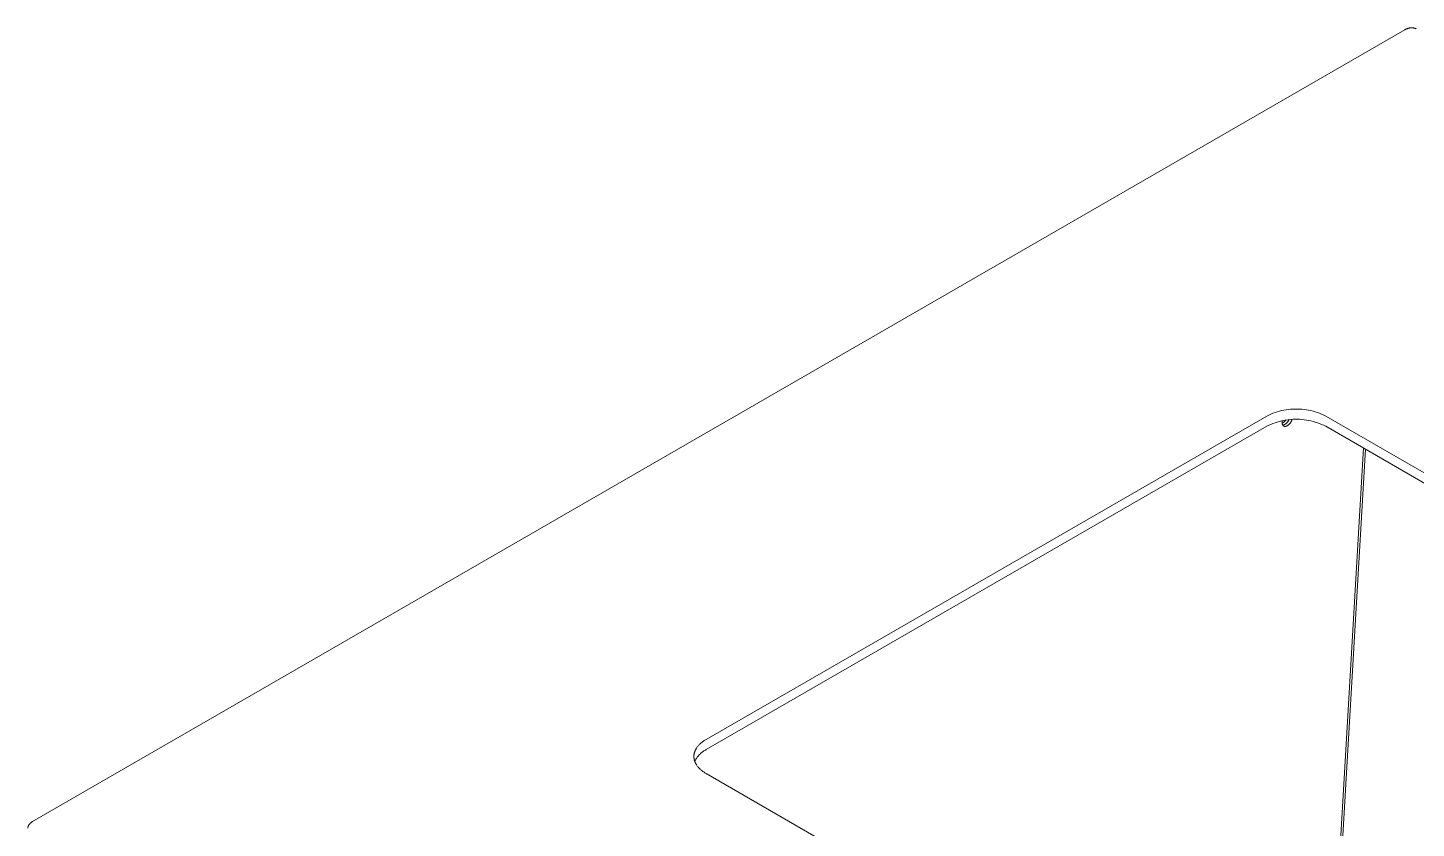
# Model space of a CAD drawing. Header units: millimetres. Extents: x -92 to 3826, y 8 to 2374.
# Drawn here: x 2459.5 to 2792.3, y 1819.5 to 2011.4 of the extents above; entities that cross this region are included whole.
import ezdxf

# ---------------------------------------------------------------- set-up
doc = ezdxf.new("R2010")
doc.units = ezdxf.units.MM
doc.layers.add('ZANO_R', color=7, linetype='Continuous', lineweight=0)

msp = doc.modelspace()

# ---------------------------------------------------------------- linework, layer by layer
at = {"layer": 'ZANO_R'}
for p, q in [((2789.58, 2010.93), (2460.7, 1821.13)), ((2789.58, 2010.93), (2789.65, 2010.99)), ((2789.65, 2010.99), (2789.73, 2011.04)), ((2789.73, 2011.04), (2789.82, 2011.09)), ((2789.82, 2011.09), (2789.9, 2011.13)), ((2789.9, 2011.13), (2789.98, 2011.17)), ((2789.98, 2011.17), (2790.07, 2011.21)), ((2790.07, 2011.21), (2790.16, 2011.25)), ((2790.16, 2011.25), (2790.25, 2011.28)), ((2790.25, 2011.28), (2790.34, 2011.31)), ((2790.34, 2011.31), (2790.43, 2011.34)), ((2790.43, 2011.34), (2790.52, 2011.36)), ((2790.52, 2011.36), (2790.61, 2011.38)), ((2790.61, 2011.38), (2790.7, 2011.4)), ((2790.7, 2011.4), (2790.8, 2011.42)), ((2790.8, 2011.42), (2790.89, 2011.43)), ((2790.89, 2011.43), (2790.99, 2011.43)), ((2790.99, 2011.43), (2791.08, 2011.44)), ((2791.08, 2011.44), (2791.17, 2011.44)), ((2791.17, 2011.44), (2791.27, 2011.44)), ((2791.27, 2011.44), (2791.36, 2011.43)), ((2791.36, 2011.43), (2791.46, 2011.42)), ((2791.46, 2011.42), (2791.55, 2011.41)), ((2791.55, 2011.41), (2791.65, 2011.4)), ((2791.65, 2011.4), (2791.74, 2011.38)), ((2791.74, 2011.38), (2791.83, 2011.36)), ((2791.83, 2011.36), (2791.92, 2011.33)), ((2791.92, 2011.33), (2792.01, 2011.3)), ((2792.01, 2011.3), (2792.1, 2011.27)), ((2792.1, 2011.27), (2792.19, 2011.24)), ((2792.19, 2011.24), (2792.28, 2011.2)), ((2761.62, 1919.92), (2762.16, 1919.98)), ((2762.16, 1919.98), (2762.71, 1920.01)), ((2762.71, 1920.01), (2763.25, 1920.03)), ((2763.25, 1920.03), (2763.79, 1920.03)), ((2763.79, 1920.03), (2764.34, 1920.01)), ((2764.34, 1920.01), (2764.88, 1919.97)), ((2764.88, 1919.97), (2765.42, 1919.92)), ((2622.1, 1840.81), (2756.45, 1918.34)), ((2756.45, 1918.34), (2756.94, 1918.58)), ((2756.94, 1918.58), (2757.43, 1918.8)), ((2757.43, 1918.8), (2757.94, 1919)), ((2757.94, 1919), (2758.45, 1919.19)), ((2757.94, 1916.55), (2758.45, 1916.74)), ((2758.45, 1919.19), (2758.97, 1919.36)), ((2758.45, 1916.74), (2758.97, 1916.91)), ((2758.97, 1919.36), (2759.49, 1919.51)), ((2758.97, 1916.91), (2759.49, 1917.06)), ((2759.49, 1919.51), (2760.02, 1919.64)), ((2759.49, 1917.06), (2760.02, 1917.19)), ((2760.02, 1919.64), (2760.55, 1919.75)), ((2760.02, 1917.19), (2760.55, 1917.3)), ((2760.14, 1916.8), (2760.15, 1916.87)), ((2760.14, 1916.74), (2760.14, 1916.8)), ((2760.14, 1916.7), (2760.14, 1916.74)), ((2760.14, 1916.67), (2760.14, 1916.7)), ((2760.15, 1916.64), (2760.14, 1916.67)), ((2760.15, 1916.93), (2760.16, 1917)), ((2760.15, 1916.87), (2760.15, 1916.93)), ((2760.15, 1916.62), (2760.21, 1916.66)), ((2760.15, 1916.61), (2760.15, 1916.64)), ((2760.16, 1917), (2760.17, 1917.07)), ((2760.17, 1917.07), (2760.18, 1917.13)), ((2760.18, 1917.13), (2760.2, 1917.2)), ((2760.2, 1917.2), (2760.22, 1917.26)), ((2760.21, 1916.66), (2760.28, 1916.7)), ((2760.28, 1916.7), (2760.35, 1916.74)), ((2760.35, 1916.74), (2760.41, 1916.78)), ((2760.41, 1916.78), (2760.47, 1916.83)), ((2760.47, 1916.83), (2760.53, 1916.88)), ((2760.53, 1916.88), (2760.59, 1916.93)), ((2760.55, 1919.75), (2761.08, 1919.84)), ((2760.55, 1917.3), (2761.08, 1917.39)), ((2760.59, 1916.93), (2760.65, 1916.98)), ((2760.65, 1916.98), (2760.71, 1917.04)), ((2760.71, 1917.04), (2760.76, 1917.09)), ((2760.76, 1917.09), (2760.81, 1917.15)), ((2760.81, 1917.15), (2760.86, 1917.21)), ((2760.86, 1917.21), (2760.91, 1917.27)), ((2760.91, 1917.27), (2760.95, 1917.33)), ((2760.95, 1917.33), (2761, 1917.4)), ((2761.08, 1919.84), (2761.62, 1919.92)), ((2761.08, 1917.39), (2761.62, 1917.47)), ((2761.11, 1916.56), (2761.17, 1916.62)), ((2761.17, 1916.62), (2761.24, 1916.69)), ((2761.24, 1916.69), (2761.3, 1916.75)), ((2761.3, 1916.75), (2761.37, 1916.82)), ((2761.37, 1916.82), (2761.43, 1916.88)), ((2761.43, 1916.88), (2761.48, 1916.96)), ((2761.48, 1916.96), (2761.54, 1917.03)), ((2761.54, 1917.03), (2761.59, 1917.1)), ((2761.59, 1917.1), (2761.64, 1917.18)), ((2761.62, 1917.47), (2762.16, 1917.53)), ((2761.64, 1917.18), (2761.68, 1917.26)), ((2761.68, 1917.26), (2761.73, 1917.34)), ((2761.73, 1917.34), (2761.77, 1917.42)), ((2761.77, 1917.42), (2761.81, 1917.5)), ((2762.06, 1916.65), (2762, 1916.58)), ((2762.12, 1916.72), (2762.06, 1916.65)), ((2762.17, 1916.8), (2762.12, 1916.72)), ((2762.16, 1917.53), (2762.7, 1917.56)), ((2762.22, 1916.88), (2762.17, 1916.8)), ((2762.27, 1916.96), (2762.22, 1916.88)), ((2762.31, 1917.04), (2762.27, 1916.96)), ((2762.35, 1917.12), (2762.31, 1917.04)), ((2762.39, 1917.21), (2762.35, 1917.12)), ((2762.43, 1917.29), (2762.39, 1917.21)), ((2762.46, 1917.38), (2762.43, 1917.29)), ((2762.49, 1917.47), (2762.46, 1917.38)), ((2762.52, 1917.56), (2762.49, 1917.47)), ((2762.7, 1917.56), (2763.25, 1917.58)), ((2763.25, 1917.58), (2763.79, 1917.58)), ((2763.79, 1917.58), (2764.33, 1917.56)), ((2764.33, 1917.56), (2764.88, 1917.53)), ((2764.88, 1917.53), (2765.42, 1917.47)), ((2765.42, 1919.92), (2765.96, 1919.84)), ((2765.42, 1917.47), (2765.96, 1917.39)), ((2765.96, 1919.84), (2766.49, 1919.75)), ((2765.96, 1917.39), (2766.49, 1917.3)), ((2766.49, 1919.75), (2767.02, 1919.64)), ((2766.49, 1917.3), (2767.02, 1917.19)), ((2767.02, 1919.64), (2767.55, 1919.5)), ((2767.02, 1917.19), (2767.55, 1917.06)), ((2767.55, 1919.5), (2768.07, 1919.36)), ((2767.55, 1917.06), (2768.07, 1916.91)), ((2768.07, 1919.36), (2768.59, 1919.19)), ((2768.07, 1916.91), (2768.59, 1916.74)), ((2768.59, 1919.19), (2769.1, 1919)), ((2768.59, 1916.74), (2769.1, 1916.55)), ((2769.1, 1919), (2769.61, 1918.8)), ((2769.61, 1918.8), (2770.1, 1918.58)), ((2770.1, 1918.58), (2770.59, 1918.34)), ((2770.59, 1918.34), (2897.87, 1844.86)), ((2622.1, 1838.36), (2756.45, 1915.89)), ((2756.45, 1915.89), (2756.94, 1916.13)), ((2756.94, 1916.13), (2757.43, 1916.35)), ((2757.43, 1916.35), (2757.94, 1916.55)), ((2760.15, 1916.58), (2760.15, 1916.61)), ((2760.15, 1916.55), (2760.15, 1916.58)), ((2760.16, 1916.52), (2760.15, 1916.55)), ((2760.16, 1916.49), (2760.16, 1916.52)), ((2760.17, 1916.46), (2760.16, 1916.49)), ((2760.18, 1916.43), (2760.17, 1916.46)), ((2760.18, 1916.4), (2760.18, 1916.43)), ((2760.19, 1916.37), (2760.18, 1916.4)), ((2760.2, 1916.34), (2760.19, 1916.37)), ((2760.21, 1916.31), (2760.2, 1916.34)), ((2760.22, 1916.29), (2760.21, 1916.31)), ((2760.23, 1916.26), (2760.22, 1916.29)), ((2760.24, 1916.23), (2760.23, 1916.26)), ((2760.25, 1916.21), (2760.24, 1916.23)), ((2760.26, 1916.2), (2760.25, 1916.21)), ((2760.27, 1916.18), (2760.26, 1916.2)), ((2760.27, 1916.18), (2760.31, 1916.18)), ((2760.27, 1916.17), (2760.27, 1916.18)), ((2760.28, 1916.16), (2760.27, 1916.17)), ((2760.29, 1916.15), (2760.28, 1916.16)), ((2760.3, 1916.14), (2760.29, 1916.15)), ((2760.3, 1916.12), (2760.3, 1916.14)), ((2760.31, 1916.11), (2760.3, 1916.12)), ((2760.31, 1916.18), (2760.35, 1916.19)), ((2760.32, 1916.1), (2760.31, 1916.11)), ((2760.33, 1916.09), (2760.32, 1916.1)), ((2760.34, 1916.08), (2760.33, 1916.09)), ((2760.34, 1916.07), (2760.34, 1916.08)), ((2760.35, 1916.06), (2760.34, 1916.07)), ((2760.35, 1916.19), (2760.38, 1916.19)), ((2760.36, 1916.05), (2760.35, 1916.06)), ((2760.37, 1916.04), (2760.36, 1916.05)), ((2760.38, 1916.03), (2760.37, 1916.04)), ((2760.38, 1916.19), (2760.42, 1916.2)), ((2760.39, 1916.02), (2760.38, 1916.03)), ((2760.4, 1916.01), (2760.39, 1916.02)), ((2760.41, 1916), (2760.4, 1916.01)), ((2760.42, 1916), (2760.41, 1916)), ((2760.42, 1916.2), (2760.46, 1916.2)), ((2760.43, 1915.99), (2760.42, 1916)), ((2760.44, 1915.98), (2760.43, 1915.99)), ((2760.45, 1915.97), (2760.44, 1915.98)), ((2760.46, 1915.96), (2760.45, 1915.97)), ((2760.46, 1916.2), (2760.5, 1916.21)), ((2760.47, 1915.96), (2760.46, 1915.96)), ((2760.48, 1915.95), (2760.47, 1915.96)), ((2760.49, 1915.94), (2760.48, 1915.95)), ((2760.5, 1915.93), (2760.49, 1915.94)), ((2760.5, 1916.21), (2760.53, 1916.22)), ((2760.52, 1915.93), (2760.5, 1915.93)), ((2760.53, 1915.92), (2760.52, 1915.93)), ((2760.53, 1916.22), (2760.57, 1916.23)), ((2760.54, 1915.92), (2760.53, 1915.92)), ((2760.55, 1915.91), (2760.54, 1915.92)), ((2760.56, 1915.91), (2760.55, 1915.91)), ((2760.58, 1915.9), (2760.56, 1915.91)), ((2760.57, 1916.23), (2760.61, 1916.25)), ((2760.59, 1915.9), (2760.58, 1915.9)), ((2760.6, 1915.89), (2760.59, 1915.9)), ((2760.61, 1915.89), (2760.6, 1915.89)), ((2760.61, 1916.25), (2760.64, 1916.26)), ((2760.63, 1915.88), (2760.61, 1915.89)), ((2760.64, 1915.88), (2760.63, 1915.88)), ((2760.64, 1916.26), (2760.68, 1916.28)), ((2760.65, 1915.88), (2760.64, 1915.88)), ((2760.66, 1915.87), (2760.65, 1915.88)), ((2760.68, 1915.87), (2760.66, 1915.87)), ((2760.68, 1916.28), (2760.71, 1916.29)), ((2760.69, 1915.87), (2760.68, 1915.87)), ((2760.7, 1915.86), (2760.69, 1915.87)), ((2760.72, 1915.86), (2760.7, 1915.86)), ((2760.71, 1916.29), (2760.75, 1916.31)), ((2760.73, 1915.86), (2760.72, 1915.86)), ((2760.74, 1915.86), (2760.73, 1915.86)), ((2760.76, 1915.86), (2760.74, 1915.86)), ((2760.75, 1916.31), (2760.78, 1916.33)), ((2760.77, 1915.85), (2760.76, 1915.86)), ((2760.78, 1915.85), (2760.77, 1915.85)), ((2760.78, 1916.33), (2760.81, 1916.35)), ((2760.8, 1915.85), (2760.78, 1915.85)), ((2760.81, 1915.85), (2760.8, 1915.85)), ((2760.81, 1916.35), (2760.89, 1916.4)), ((2760.83, 1915.85), (2760.81, 1915.85)), ((2760.84, 1915.85), (2760.83, 1915.85)), ((2760.85, 1915.85), (2760.84, 1915.85)), ((2760.87, 1915.85), (2760.85, 1915.85)), ((2760.9, 1915.86), (2760.87, 1915.85)), ((2760.89, 1916.4), (2760.96, 1916.45)), ((2760.92, 1915.86), (2760.9, 1915.86)), ((2760.95, 1915.86), (2760.92, 1915.86)), ((2760.98, 1915.87), (2760.95, 1915.86)), ((2760.96, 1916.45), (2761.04, 1916.51)), ((2761.01, 1915.87), (2760.98, 1915.87)), ((2761.04, 1915.88), (2761.01, 1915.87)), ((2761.04, 1916.51), (2761.11, 1916.56)), ((2761.07, 1915.89), (2761.04, 1915.88)), ((2761.1, 1915.9), (2761.07, 1915.89)), ((2761.13, 1915.91), (2761.1, 1915.9)), ((2761.15, 1915.92), (2761.13, 1915.91)), ((2761.18, 1915.93), (2761.15, 1915.92)), ((2761.21, 1915.94), (2761.18, 1915.93)), ((2761.24, 1915.95), (2761.21, 1915.94)), ((2761.27, 1915.96), (2761.24, 1915.95)), ((2761.3, 1915.98), (2761.27, 1915.96)), ((2761.32, 1915.99), (2761.3, 1915.98)), ((2761.35, 1916.01), (2761.32, 1915.99)), ((2761.38, 1916.02), (2761.35, 1916.01)), ((2761.46, 1916.07), (2761.38, 1916.02)), ((2761.53, 1916.13), (2761.46, 1916.07)), ((2761.61, 1916.18), (2761.53, 1916.13)), ((2761.68, 1916.24), (2761.61, 1916.18)), ((2761.75, 1916.31), (2761.68, 1916.24)), ((2761.81, 1916.37), (2761.75, 1916.31)), ((2761.88, 1916.44), (2761.81, 1916.37)), ((2761.94, 1916.51), (2761.88, 1916.44)), ((2762, 1916.58), (2761.94, 1916.51)), ((2769.1, 1916.55), (2769.61, 1916.35)), ((2769.61, 1916.35), (2770.1, 1916.13)), ((2770.1, 1916.13), (2770.59, 1915.89)), ((2770.59, 1915.89), (2897.87, 1842.41)), ((2771, 1763.47), (2779.61, 1910.69)), ((2771.56, 1763.8), (2780.14, 1910.38)), ((2620.93, 1840), (2621.07, 1840.11)), ((2621.07, 1840.11), (2621.2, 1840.22)), ((2621.2, 1840.22), (2621.35, 1840.32)), ((2621.35, 1840.32), (2621.49, 1840.43)), ((2621.49, 1840.43), (2621.64, 1840.53)), ((2621.64, 1840.53), (2621.79, 1840.62)), ((2621.79, 1840.62), (2621.94, 1840.72)), ((2621.94, 1840.72), (2622.1, 1840.81)), ((2619.17, 1836.88), (2619.18, 1836.95)), ((2619.17, 1836.8), (2619.17, 1836.88)), ((2619.17, 1836.73), (2619.17, 1836.8)), ((2619.18, 1837.03), (2619.19, 1837.1)), ((2619.18, 1836.95), (2619.18, 1837.03)), ((2619.19, 1837.1), (2619.2, 1837.17)), ((2619.2, 1837.17), (2619.21, 1837.25)), ((2619.21, 1837.25), (2619.22, 1837.32)), ((2619.22, 1837.32), (2619.24, 1837.4)), ((2619.24, 1837.4), (2619.25, 1837.47)), ((2619.25, 1837.47), (2619.27, 1837.54)), ((2619.27, 1837.54), (2619.29, 1837.62)), ((2619.29, 1837.62), (2619.31, 1837.69)), ((2619.31, 1837.69), (2619.33, 1837.76)), ((2619.33, 1837.76), (2619.36, 1837.84)), ((2619.36, 1837.84), (2619.38, 1837.91)), ((2619.38, 1837.91), (2619.41, 1837.98)), ((2619.41, 1837.98), (2619.44, 1838.05)), ((2619.44, 1838.05), (2619.47, 1838.13)), ((2619.47, 1838.13), (2619.5, 1838.2)), ((2619.5, 1838.2), (2619.53, 1838.27)), ((2619.53, 1838.27), (2619.57, 1838.34)), ((2619.57, 1838.34), (2619.6, 1838.41)), ((2619.6, 1838.41), (2619.64, 1838.48)), ((2619.64, 1838.48), (2619.68, 1838.55)), ((2619.68, 1838.55), (2619.72, 1838.62)), ((2619.72, 1838.62), (2619.76, 1838.68)), ((2619.76, 1838.68), (2619.81, 1838.75)), ((2619.81, 1838.75), (2619.9, 1838.89)), ((2619.9, 1838.89), (2619.99, 1839.02)), ((2619.99, 1839.02), (2620.09, 1839.15)), ((2620.09, 1839.15), (2620.2, 1839.28)), ((2620.11, 1836.7), (2620.24, 1836.86)), ((2620.2, 1839.28), (2620.31, 1839.4)), ((2620.24, 1836.86), (2620.37, 1837.01)), ((2620.31, 1839.4), (2620.43, 1839.53)), ((2620.37, 1837.01), (2620.5, 1837.16)), ((2620.43, 1839.53), (2620.55, 1839.65)), ((2620.5, 1837.16), (2620.64, 1837.3)), ((2620.55, 1839.65), (2620.67, 1839.77)), ((2620.64, 1837.3), (2620.79, 1837.44)), ((2620.67, 1839.77), (2620.8, 1839.88)), ((2620.79, 1837.44), (2620.94, 1837.58)), ((2620.8, 1839.88), (2620.93, 1840)), ((2620.94, 1837.58), (2621.09, 1837.7)), ((2621.09, 1837.7), (2621.25, 1837.83)), ((2621.25, 1837.83), (2621.41, 1837.95)), ((2621.41, 1837.95), (2621.58, 1838.06)), ((2621.58, 1838.06), (2621.75, 1838.16)), ((2621.75, 1838.16), (2621.92, 1838.26)), ((2621.92, 1838.26), (2622.1, 1838.36)), ((2619.17, 1836.65), (2619.17, 1836.73)), ((2619.17, 1836.58), (2619.17, 1836.65)), ((2619.18, 1836.5), (2619.17, 1836.58)), ((2619.18, 1836.43), (2619.18, 1836.5)), ((2619.19, 1836.35), (2619.18, 1836.43)), ((2619.2, 1836.28), (2619.19, 1836.35)), ((2619.21, 1836.21), (2619.2, 1836.28)), ((2619.22, 1836.13), (2619.21, 1836.21)), ((2619.24, 1836.06), (2619.22, 1836.13)), ((2619.25, 1835.98), (2619.24, 1836.06)), ((2619.27, 1835.91), (2619.25, 1835.98)), ((2619.29, 1835.84), (2619.27, 1835.91)), ((2619.31, 1835.76), (2619.29, 1835.84)), ((2619.33, 1835.69), (2619.31, 1835.76)), ((2619.36, 1835.62), (2619.33, 1835.69)), ((2619.38, 1835.54), (2619.36, 1835.62)), ((2619.41, 1835.47), (2619.38, 1835.54)), ((2619.4, 1835.5), (2619.48, 1835.68)), ((2619.44, 1835.4), (2619.41, 1835.47)), ((2619.47, 1835.33), (2619.44, 1835.4)), ((2619.5, 1835.26), (2619.47, 1835.33)), ((2619.48, 1835.68), (2619.57, 1835.86)), ((2619.53, 1835.19), (2619.5, 1835.26)), ((2619.57, 1835.12), (2619.53, 1835.19)), ((2619.57, 1835.86), (2619.67, 1836.04)), ((2619.6, 1835.05), (2619.57, 1835.12)), ((2619.64, 1834.98), (2619.6, 1835.05)), ((2619.68, 1834.91), (2619.64, 1834.98)), ((2619.67, 1836.04), (2619.77, 1836.21)), ((2619.72, 1834.84), (2619.68, 1834.91)), ((2619.76, 1834.77), (2619.72, 1834.84)), ((2619.81, 1834.7), (2619.76, 1834.77)), ((2619.77, 1836.21), (2619.88, 1836.38)), ((2619.9, 1834.57), (2619.81, 1834.7)), ((2619.88, 1836.38), (2619.99, 1836.54)), ((2619.99, 1834.43), (2619.9, 1834.57)), ((2619.99, 1836.54), (2620.11, 1836.7)), ((2620.09, 1834.3), (2619.99, 1834.43)), ((2620.2, 1834.18), (2620.09, 1834.3)), ((2620.31, 1834.05), (2620.2, 1834.18)), ((2620.43, 1833.93), (2620.31, 1834.05)), ((2620.55, 1833.8), (2620.43, 1833.93)), ((2620.67, 1833.69), (2620.55, 1833.8)), ((2620.8, 1833.57), (2620.67, 1833.69)), ((2620.93, 1833.46), (2620.8, 1833.57)), ((2621.07, 1833.35), (2620.93, 1833.46)), ((2621.2, 1833.24), (2621.07, 1833.35)), ((2621.35, 1833.13), (2621.2, 1833.24)), ((2621.49, 1833.03), (2621.35, 1833.13)), ((2621.64, 1832.93), (2621.49, 1833.03)), ((2621.79, 1832.83), (2621.64, 1832.93)), ((2621.94, 1832.74), (2621.79, 1832.83)), ((2622.1, 1832.65), (2621.94, 1832.74)), ((2652.5, 1815.09), (2622.1, 1832.65)), ((2459.69, 1820.15), (2459.68, 1820.12)), ((2459.7, 1820.17), (2459.69, 1820.15)), ((2459.72, 1820.2), (2459.7, 1820.17)), ((2459.73, 1820.23), (2459.72, 1820.2)), ((2459.75, 1820.26), (2459.73, 1820.23)), ((2459.77, 1820.28), (2459.75, 1820.26)), ((2459.78, 1820.31), (2459.77, 1820.28)), ((2459.82, 1820.36), (2459.78, 1820.31)), ((2459.86, 1820.42), (2459.82, 1820.36)), ((2459.9, 1820.47), (2459.86, 1820.42)), ((2459.94, 1820.52), (2459.9, 1820.47)), ((2459.99, 1820.57), (2459.94, 1820.52)), ((2460.03, 1820.62), (2459.99, 1820.57)), ((2460.08, 1820.67), (2460.03, 1820.62)), ((2460.13, 1820.72), (2460.08, 1820.67)), ((2460.18, 1820.76), (2460.13, 1820.72)), ((2460.23, 1820.81), (2460.18, 1820.76)), ((2460.29, 1820.85), (2460.23, 1820.81)), ((2460.34, 1820.9), (2460.29, 1820.85)), ((2460.4, 1820.94), (2460.34, 1820.9)), ((2460.46, 1820.98), (2460.4, 1820.94)), ((2460.52, 1821.02), (2460.46, 1820.98)), ((2460.58, 1821.06), (2460.52, 1821.02)), ((2460.64, 1821.1), (2460.58, 1821.06)), ((2460.7, 1821.13), (2460.64, 1821.1)), ((2459.54, 1819.62), (2459.53, 1819.59)), ((2459.53, 1819.59), (2459.53, 1819.56)), ((2459.53, 1819.56), (2459.53, 1819.53)), ((2459.53, 1819.53), (2459.53, 1819.5)), ((2459.55, 1819.71), (2459.54, 1819.68)), ((2459.54, 1819.68), (2459.54, 1819.65)), ((2459.54, 1819.65), (2459.54, 1819.62)), ((2459.56, 1819.77), (2459.55, 1819.74)), ((2459.55, 1819.74), (2459.55, 1819.71)), ((2459.57, 1819.83), (2459.56, 1819.8)), ((2459.56, 1819.8), (2459.56, 1819.77)), ((2459.58, 1819.86), (2459.57, 1819.83)), ((2459.59, 1819.89), (2459.58, 1819.86)), ((2459.6, 1819.92), (2459.59, 1819.89)), ((2459.61, 1819.97), (2459.6, 1819.94)), ((2459.6, 1819.94), (2459.6, 1819.92)), ((2459.63, 1820), (2459.61, 1819.97)), ((2459.64, 1820.03), (2459.63, 1820)), ((2459.65, 1820.06), (2459.64, 1820.03)), ((2459.66, 1820.09), (2459.65, 1820.06)), ((2459.68, 1820.12), (2459.66, 1820.09))]:
    msp.add_line(p, q, dxfattribs=at)

doc.saveas('drawing.dxf')
